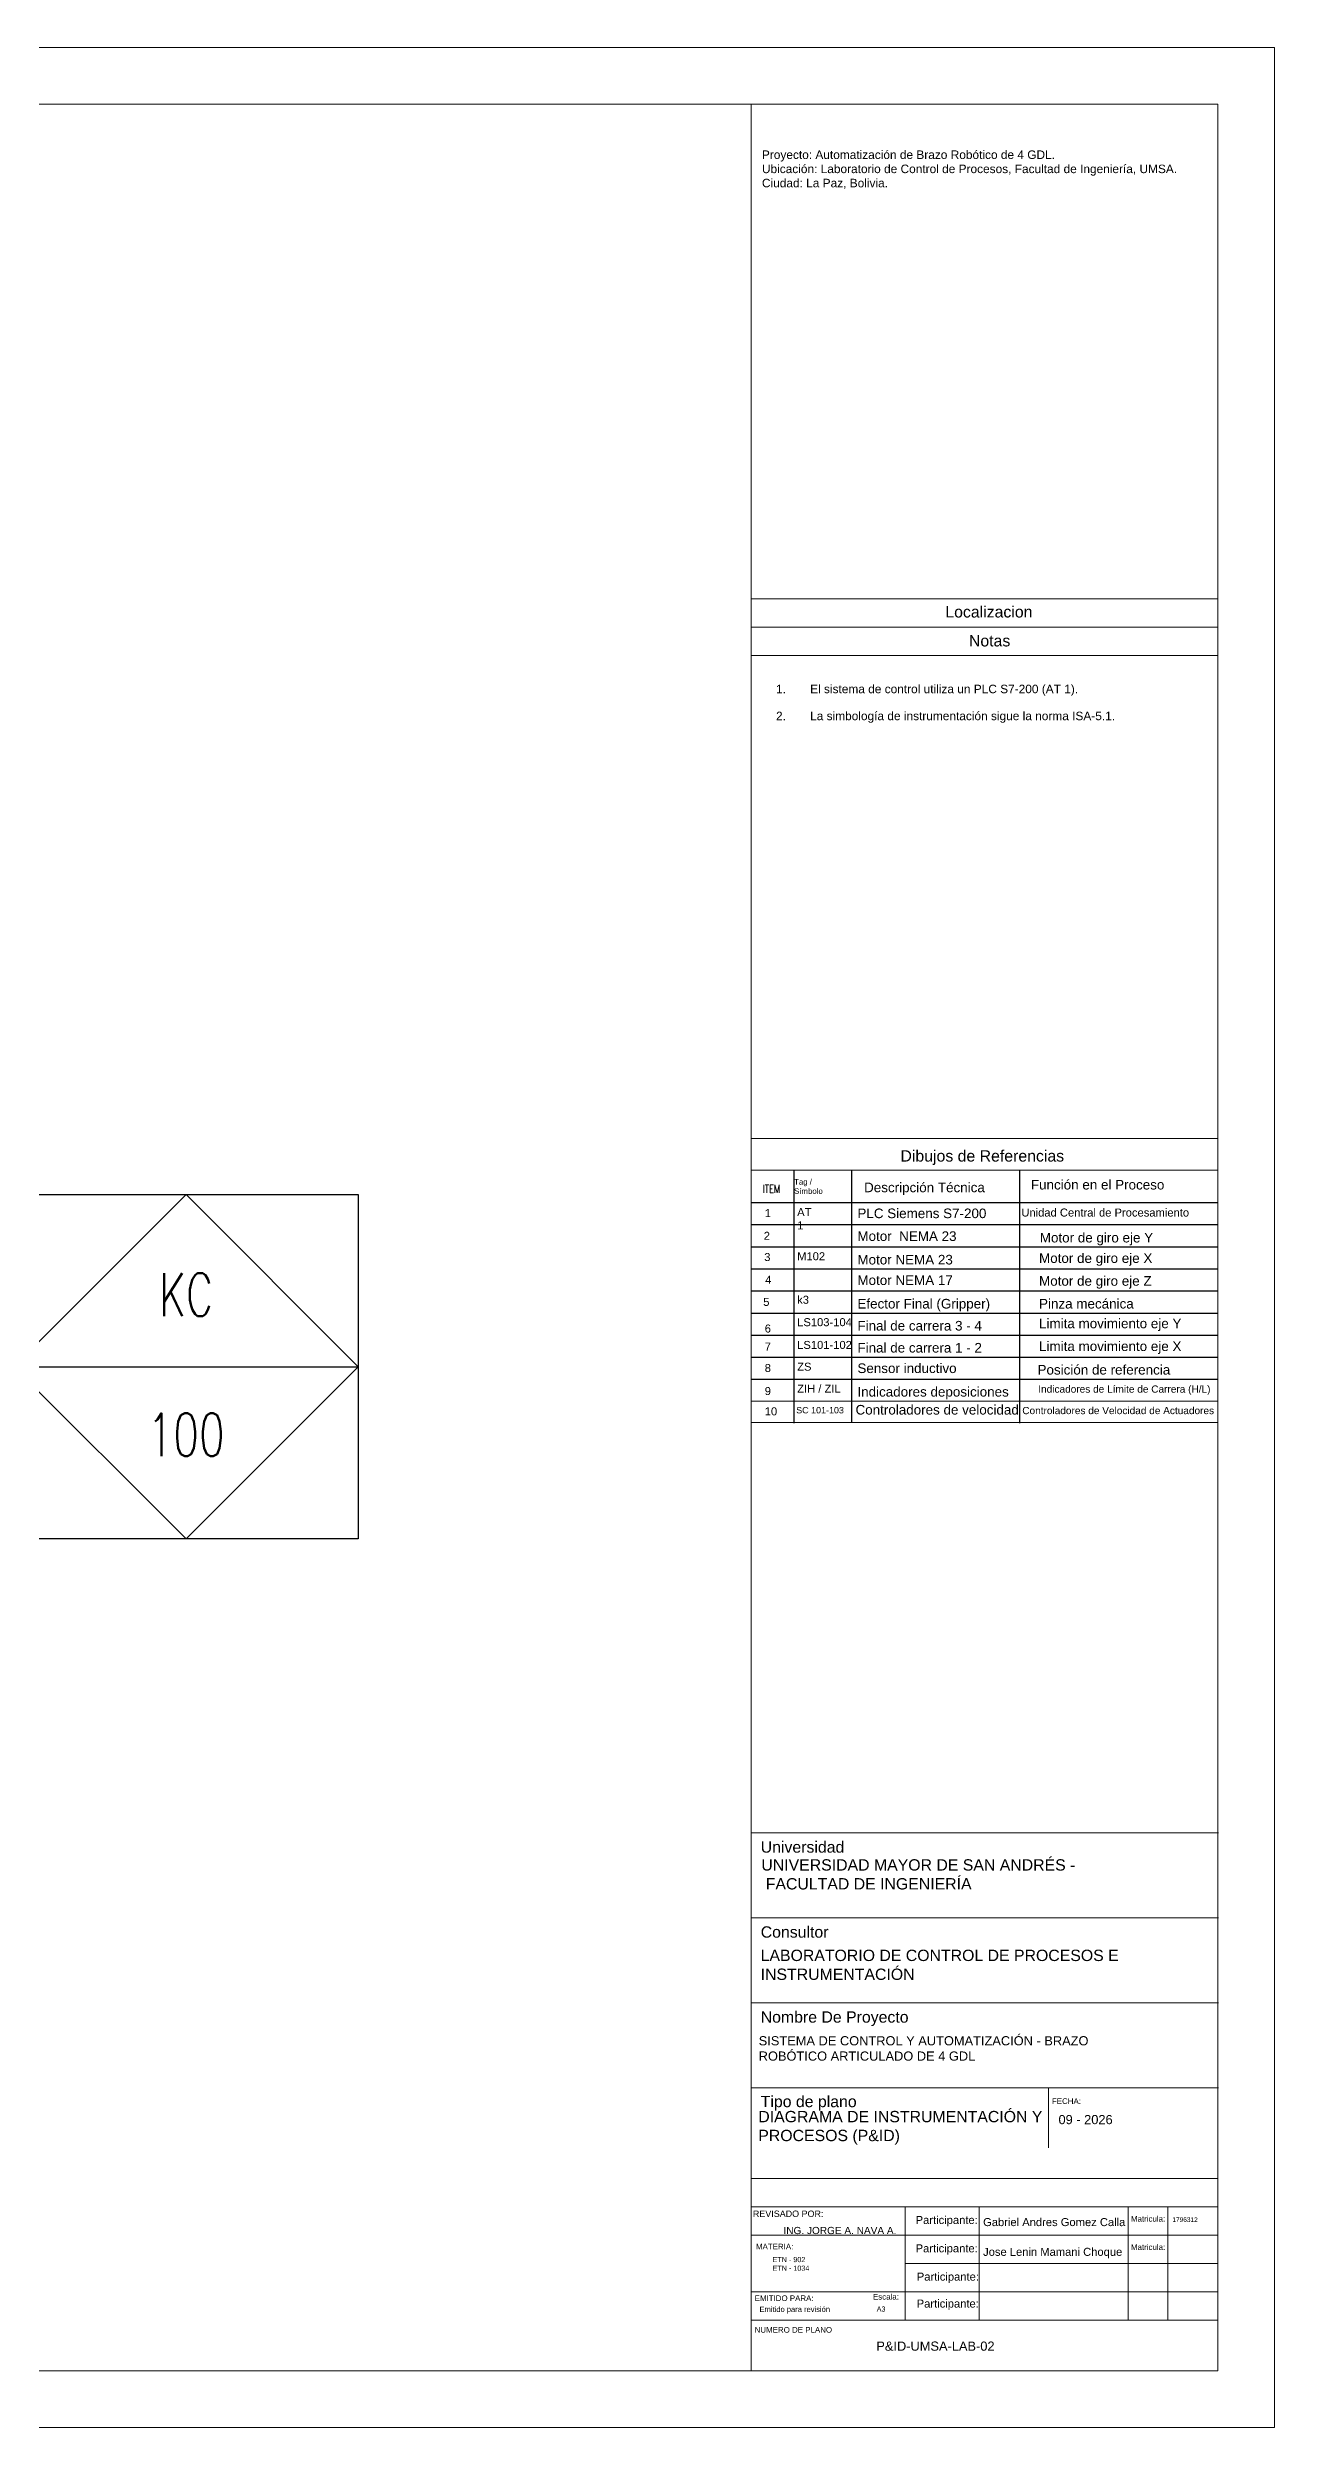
# Model space of a CAD drawing. Header units: millimetres. Extents: x 97 to 918, y 82 to 465.
# Drawn here: x 364 to 517.3, y 81.9 to 379.4 of the extents above; entities that cross this region are included whole.
import ezdxf
from ezdxf.enums import TextEntityAlignment as Align

# ---------------------------------------------------------------- set-up
doc = ezdxf.new("R2010")
doc.units = ezdxf.units.MM
doc.linetypes.add('HIDDEN2', pattern=[4.762499999999999, 3.175, -1.5875])
for name, color, linetype in [('00_GENE_106_TEXT', 7, 'Continuous'), ('SYMS', 7, 'Continuous'), ('TAGS', 150, 'Continuous')]:
    doc.layers.add(name, color=color, linetype=linetype)
for name, color, linetype, lineweight in [('G-ANNO-TTLB', 7, 'Continuous', 9), ('G-ANNO-TTLB-MEDM', 7, 'Continuous', 9), ('G-ANNO-TTLB-THIN', 7, 'Continuous', 9), ('Layer Principal', 7, 'HIDDEN2', 30)]:
    doc.layers.add(name, color=color, linetype=linetype, lineweight=lineweight)
doc.styles.add('Arial', font='arial.ttf', dxfattribs={"height": 0.2})
doc.styles.add('Arial_1', font='arial.ttf', dxfattribs={"height": 149.9999999999999})
doc.styles.add('Arial_2', font='arial.ttf', dxfattribs={"height": 1.5})
doc.styles.add('ROMANS-SP', font='romans.shx', dxfattribs={"width": 0.75})
doc.styles.get("Standard").update_dxf_attribs({"font": 'arial.ttf'})
doc.styles.add('WD', font='romans.shx')

# ---------------------------------------------------------------- blocks, each defined once
blk = doc.blocks.new('HIN1_INFRONT_MAIN_PLC')
for p, q in [((-0.5, -0.4999999999999999), (-0.5, 0.4999999999999999)), ((-0.5, 0.4999999999999999), (0.5, 0.4999999999999999)), ((0.5, 0.4999999999999999), (0.5, -0.4999999999999999)), ((0.5, -0.4999999999999999), (-0.5, -0.4999999999999999))]:
    blk.add_line(p, q)
at = {"ltscale": 0.1270000040531158}
blk.add_line((-0.499999999999999, 4.996003610813204e-16), (0.4999999999999996, 6.106226635438361e-16), dxfattribs=at)
at = {"ltscale": 25.4, "flags": 128}
blk.add_lwpolyline([(8.881784197001252e-16, 0.5000000000000007), (-0.4999999999999991, 4.996003610813204e-16), (8.881784197001252e-16, -0.4999999999999995), (0.5000000000000009, 4.996003610813204e-16)], close=True, dxfattribs=at)
at = {"ltscale": 3.225800102949142, "flags": 128}
for points in [[(8.881784197001252e-16, 0.5000000000000007), (-0.4999999999999991, 6.106226635438361e-16), (8.881784197001252e-16, -0.4999999999999994), (0.5000000000000009, 4.996003610813204e-16)], [(-4.440892098500626e-16, 0.5000000000000007), (-0.5000000000000004, 6.106226635438361e-16), (-4.440892098500626e-16, -0.4999999999999994), (0.4999999999999996, 6.106226635438361e-16)]]:
    blk.add_lwpolyline(points, close=True, dxfattribs=at)
at = {"style": 'WD', "width": 0.7}
for tag, p, height in [('TERM04', (0.02065836256403843, 0.5305930232272917), 0.0625), ('X2TERM04', (3.092009070657098e-17, 0.5), 0.005), ('TERM03', (0.5221958074204869, 0.01839721465491275), 0.0625), ('X4TERM01', (-0.5, 6.123031769111886e-17), 0.005), ('X1TERM03', (0.5, 0), 0.005), ('RATING1', (0.5484762488875914, -0.1676866087055547), 0.125), ('DESC1', (0.5484762488875914, -0.3266175330899541), 0.125), ('DESC2', (0.5484762488875914, -0.5165467916914208), 0.125), ('X8TERM02', (-9.18454765366783e-17, -0.5), 0.005), ('TERM02', (0.02330941303556608, -0.580856660364391), 0.0625), ('DESC3', (0.5484762488875914, -0.6974853665971752), 0.125), ('WDTAGALT', (0.5484762488875914, -0.8716324899584702), 0.125)]:
    blk.add_attdef(tag, p, '', height=height, dxfattribs=at)
for tag, height, p in [('INST', 0.125, (-0.5816119288957351, 0.4155867616551996)), ('LOC', 0.125, (-0.5816119288957351, 0.2540446073947829)), ('TERM01', 0.0625, (-0.5242461673038221, 0.01839721465491279))]:
    blk.add_attdef(tag, text='', height=height, dxfattribs=at).set_placement(p, align=Align.RIGHT)
blk.add_attdef('XREF', text='', height=0.0625, rotation=0.0625, dxfattribs=at).set_placement((0.6296586102201018, 0.3766878929810583), align=Align.TOP_CENTER)
for tag, p in [('TAG1_PART1', (8.971879277064223e-18, 0.1469631010192862)), ('TAG1_PART2', (-4.819057554839918e-17, -0.2601934019471974))]:
    blk.add_attdef(tag, text='', height=0.125, dxfattribs=at).set_placement(p, align=Align.CENTER)
at = {"style": 'WD', "width": 0.7, "flags": 1}
for tag, p in [('WDTYPE', (-0.5767335501514401, -0.169690750172327)), ('CAT', (-0.5870668834847734, -0.2531464346371024)), ('MFG', (-0.5859002168181069, -0.2796259252686957)), ('FAMILY', (-0.5789002168181068, -0.2227440544015868)), ('ASSYCODE', (-0.5662335501514402, -0.3061054199559701))]:
    blk.add_attdef(tag, text='', height=0.01, dxfattribs=at).set_placement(p, align=Align.CENTER)

msp = doc.modelspace()

# ---------------------------------------------------------------- linework, layer by layer
for points in [[(457.2037779091729, 239.0560541664605), (457.2037779091729, 207.4206756598232)], [(464.4420125306228, 239.095296162123), (464.4420125306228, 207.5294815483817)], [(485.4079166767319, 238.9656473387555), (485.4079166767319, 207.4206756598232)], [(451.9431301989016, 234.9968005083815), (510.2505454665652, 234.9968005083815)], [(451.9431301989016, 232.2345745387356), (510.2505454665652, 232.2345745387356)], [(451.9431301989016, 229.4723485690897), (510.2505454665652, 229.4723485690897)], [(451.9431301989016, 226.710122599444), (510.2505454665652, 226.710122599444)], [(451.9431301989016, 223.9478966297981), (510.2505454665652, 223.9478966297981)], [(451.9431301989016, 221.1856706601523), (510.2505454665652, 221.1856706601523)], [(451.9431301989016, 218.4234446905064), (510.2505454665652, 218.4234446905064)], [(451.9431301989016, 215.6612187208605), (510.2505454665652, 215.6612187208605)], [(451.9431301989016, 212.8989927512148), (510.2505454665652, 212.8989927512148)]]:
    msp.add_lwpolyline(points)
at = {"layer": 'G-ANNO-TTLB'}
for p, q in [((451.8870818697651, 310.4399150542492), (510.1944971374296, 310.4399150542491)), ((451.8870818697651, 306.8985997085495), (510.1944971374296, 306.8985997085493)), ((510.1944971374296, 210.1539781092241), (451.8870818697651, 210.1539781092242)), ((510.1944971374296, 207.5098935080659), (451.8870818697651, 207.509893508066)), ((510.2879499367286, 145.5934165910703), (451.9805346690641, 145.5934165910703)), ((510.2879499367286, 134.9694705539708), (451.9805346690641, 134.9694705539708)), ((510.2879499367286, 124.3455245168715), (451.9805346690641, 124.3455245168715)), ((489.040057862529, 124.3455245168715), (489.040057862529, 116.8202294072593)), ((510.1944971374296, 112.986720956281), (451.8870818697651, 112.986720956281)), ((510.1944971374296, 109.444220956281), (451.8870818697651, 109.444220956281)), ((471.1308529315902, 109.444220956281), (471.1308529315902, 95.27895957348109)), ((480.3599774122595, 109.444220956281), (480.3599774122595, 95.27895957348109)), ((498.9907724201803, 109.444220956281), (498.9907724201803, 95.278959573481)), ((503.9570739476985, 109.444220956281), (503.9570739476986, 95.27895957348099)), ((451.8870818697651, 105.9029056105812), (510.1944971374296, 105.9029056105809)), ((471.0932305428341, 102.3615902648812), (510.1944971374296, 102.361590264881)), ((451.8870818697651, 98.82027491918117), (510.1944971374296, 98.82027491918096)), ((451.8870818697651, 95.27895957348109), (510.1944971374296, 95.27895957348096)), ((104.3597585202288, 88.97181826401976), (510.1944971374296, 88.97181826401851))]:
    msp.add_line(p, q, dxfattribs=at)
at = {"layer": 'G-ANNO-TTLB-MEDM'}
for p, q in [((104.3597585202288, 372.277045920006), (510.1944971374296, 372.277045920006)), ((451.8870818697651, 372.277045920006), (451.8870818697651, 88.97181826401862)), ((510.1944971374296, 372.277045920006), (510.1944971374296, 88.97181826401851)), ((451.8870818697651, 303.3572843628496), (510.1944971374296, 303.3572843628496)), ((451.8870818697651, 243.0190358019613), (510.1944971374296, 243.0190358019613))]:
    msp.add_line(p, q, dxfattribs=at)
at = {"layer": 'G-ANNO-TTLB-THIN'}
for p, q in [((517.2771278288292, 379.3596766114057), (97.27712782882918, 379.3596766114057)), ((517.2771278288292, 81.88918757262013), (517.2771278288292, 379.3596766114057)), ((451.8870818697651, 239.0560541664605), (510.1944971374296, 239.0560541664605)), ((451.9805346690641, 156.2173626281698), (510.2879499367286, 156.2173626281698)), ((97.27712782882918, 81.88918757262013), (517.2771278288292, 81.88918757262013))]:
    msp.add_line(p, q, dxfattribs=at)

# ---------------------------------------------------------------- block references
at = {"layer": 'SYMS'}
ref = msp.add_blockref('HIN1_INFRONT_MAIN_PLC', (381.255271156286, 214.4760254196307), dxfattribs=dict(at, xscale=43.00579642960898, yscale=43.00579642960898, zscale=43.00579642960898))
ref.add_attrib('TAG1_PART1', 'KC', dxfattribs={"layer": 'TAGS', "color": 0, "height": 5.375724553701122, "style": 'WD', "width": 0.7}).set_placement((381.255271156286, 220.7962906247291), align=Align.CENTER)
ref.add_attrib('TAG1_PART2', '100', dxfattribs={"layer": 'TAGS', "color": 0, "height": 5.375724553701122, "style": 'WD', "width": 0.7}).set_placement((381.255271156286, 203.2862009431622), align=Align.CENTER)

# ---------------------------------------------------------------- texts
at = {"insert": (421.3750515134657, 192.5097801215157), "char_height": 0.005, "width": 0.0791367667121419, "attachment_point": 1}
msp.add_mtext('OTROS DISPOSITIVOS', dxfattribs=at)
at = {"attachment_point": 1}
for s, width, gutter_width, heights, insert, char_height in [('{\\H0.55565x;UNIVERSIDAD MAYOR DE SAN ANDRÉS -\\P FACULTAD DE INGENIERÍA}', 87.04951878862298, 19.57718540291166, [8.742221648320276], (453.1568803801906, 152.9072321600701), 2.549249510061063), ('{\\H0.55565x;LABORATORIO DE CONTROL DE PROCESOS E \\PINSTRUMENTACIÓN}', 79.49751135466462, 19.57718540291166, [8.128364717568923], (453.0694840608066, 141.6006224522575), 2.549249510061063), ('SISTEMA DE CONTROL Y AUTOMATIZACIÓN - BRAZO ROBÓTICO ARTICULADO DE 4 GDL', 49.51192529265455, 8.80844839894038, [5.962226012835613], (452.8281564390395, 130.7899710899289), 1.146994948623067), ('{\\H1.23497x;DIAGRAMA DE INSTRUMENTACIÓN Y PROCESOS (P&ID)}', 40.2423799642235, 8.80844839894038, [5.165778151078922], (452.7752937688824, 121.4487194493278), 1.146994948623067), ('09 - 2026', 13.34645942438546, 0.7082630691399656, [2.127514085960994], (490.2941399816596, 120.938951356505), 1.146994948623067), ('Gabriel Andres Gomez Calla', 19.7195092680593, 0.7082630691399656, [3.15261098048892], (480.8706607087961, 108.0513874965956), 1), ('ING. JORGE A. NAVA A.', 19.7195092680593, 0.7082630691399656, [3.15261098048892], (455.9227806657045, 106.9525868036258), 0.9), ('Jose Lenin Mamani Choque', 19.7195092680593, 0.7082630691399656, [3.15261098048892], (480.8706607087961, 104.3338327855831), 1), ('ETN - 902\\PETN - 1034', 13.34645942438546, 0.7082630691399656, [2.127514085960994], (454.5489438135901, 103.1901779301537), 0.6452312941461315), ('Emitido para revisión ', 19.7195092680593, 0.7082630691399656, [3.15261098048892], (452.9272713094624, 96.99288333082745), 0.6758705155157491), ('A3', 13.34645942438546, 0.7082630691399656, [2.127514085960994], (467.5682608200614, 97.00527632911886), 0.6452312941461315), ('^IP&ID-UMSA-LAB-02', 13.34645942438546, 0.7082630691399656, [2.127514085960994], (467.5243437570662, 92.62183606633715), 1.146994948623067)]:
    msp.add_mtext_dynamic_manual_height_columns(s, width=width, gutter_width=gutter_width, heights=heights, dxfattribs=dict(at, insert=insert, char_height=char_height))
at = {"insert": (504.5257431304748, 108.1474284116107), "char_height": 0.5830724155649141, "attachment_point": 1}
msp.add_mtext_dynamic_manual_height_columns('1796312', width=19.7195092680593, gutter_width=0.7082630691399656, heights=[3.15261098048892], dxfattribs=at).dxf.set("width", 19.65523174039532)
at = {"layer": '00_GENE_106_TEXT', "style": 'ROMANS-SP', "width": 0.75}
msp.add_text('ITEM', height=1.01407276670345, rotation=359.9973225657805, dxfattribs=at).set_placement((453.3270094952941, 236.1920456809602))
at = {"layer": 'G-ANNO-TTLB', "attachment_point": 1}
for s, insert, char_height, width, style in [('Proyecto: Automatización de Brazo Robótico de 4 GDL.\\PUbicación: Laboratorio de Control de Procesos, Facultad de Ingeniería, UMSA.\\PCiudad: La Paz, Bolivia.', (453.2308541929715, 366.5026780958851), 1.062394603709948, 53.99831724283299, 'Arial_2'), ('Localizacion', (476.1507717976383, 309.5407571559709), 1.416526138279931, 13.57055501686339, 'Arial'), ('Notas', (479.1022368060703, 305.923339421725), 1.416526138279931, 6.416203836424953, 'Arial'), ('1.', (454.9900180854706, 299.7212051615734), 1.062394603709948, 5.167657335581783, 'Arial_2'), ('El sistema de control utiliza un PLC S7-200 (AT 1).', (459.2532453198719, 299.7212051615734), 1.062394603709948, 53.99831724283299, 'Arial_2'), ('2.', (454.9900180854706, 296.3481022947942), 1.062394603709948, 5.167657335581783, 'Arial_2'), ('La simbología de instrumentación sigue la norma ISA-5.1. ', (459.2532453198719, 296.3481022947942), 1.062394603709948, 56.66700379426638, 'Arial_2'), ('Dibujos de Referencias', (470.5410220677618, 241.5327318736562), 1.416526138279931, 25.49447365092746, 'Arial'), ('Universidad', (453.0782791270976, 155.1455646760373), 1.416526138279931, 7.665376264755474, 'Arial'), ('Consultor', (453.0782791270976, 144.521618638938), 1.416526138279931, 10.5044045109612, 'Arial'), ('Nombre De Proyecto', (453.0782791270976, 133.8976726018385), 1.416526138279931, 22.82578709949408, 'Arial'), ('Tipo de plano', (453.0782791270976, 123.3347094810614), 1.416526138279931, 22.82578709949408, 'Arial'), ('FECHA:', (489.4738056932438, 123.0283175185577), 0.7082630691399656, 4.258542369308596, 'Arial_1'), ('REVISADO POR:', (452.0994974913729, 108.9939162546743), 0.8, 9.823037731871828, 'Arial_1'), ('Participante:', (472.4419629227532, 108.3163102423793), 1, 3.633956155143335, 'Arial_1'), ('Matricula:', (499.3456336772169, 108.3163102423792), 0.7082630691399656, 5.16703140809443, 'Arial_1'), ('MATERIA:', (452.4829157104591, 104.8424478393041), 0.7082630691399656, 4.258542369308596, 'Arial_1'), ('Participante:', (472.4419629227532, 104.7749948966794), 1, 4.088200674536252, 'Arial_1'), ('Matricula:', (499.3456336772169, 104.7749948966792), 0.7082630691399656, 5.16703140809443, 'Arial_1'), ('Participante:', (472.5860043845951, 101.2336795509793), 1, 3.747517284991565, 'Arial_1'), ('EMITIDO PARA:', (452.3208297004799, 98.38839675729243), 0.7082630691399656, 8.687426433389538, 'Arial_1'), ('Escala:', (467.1070075352027, 98.5776930417042), 0.7082630691399656, 3.974639544688022, 'Arial_1'), ('Participante:', (472.5732289380658, 97.86687277392976), 1, 3.747517284991565, 'Arial_1'), ('NUMERO DE PLANO', (452.3208297004803, 94.43587157075821), 0.7082630691399656, 11.35611298482292, 'Arial_1')]:
    msp.add_mtext(s, dxfattribs=dict(at, insert=insert, char_height=char_height, width=width, style=style))
at = {"layer": 'Layer Principal', "attachment_point": 1}
for s, width, heights, insert, char_height in [('Tag / \\PSímbolo', 3.679952748119831, [2.798736163000727], (457.2497418569401, 237.9394029220566), 0.7), ('Función en el Proceso', 17.98554393462837, [0.3744755975802558], (486.8466579468259, 237.8244467942727), 1.2), ('1', 3.271736129187047, [-1.004092769440655], (453.581795479171, 234.1721713459119), 1), ('AT 1', 2.713439874351025, [1.24122959691201], (457.6339457314461, 234.3039123308845), 1), ('AT 1', 2.713439874351025, [1.24122959691201], (457.6339457314461, 234.3039123308845), 1), ('{\\H0.48x;PLC Siemens S7-200}', 19.18574511921179, [-1.240927694406548], (465.1636993719603, 234.2435355205948), 2.5), ('Unidad Central de Procesamiento', 25.49213073545707, [1.422216077399511], (485.6516180844728, 234.2435355205948), 1), ('2', 0.3061624635010958, [-1.004092769440655], (453.4557285830379, 231.3355356650427), 1), ('{\\H0.48x;Motor  NEMA 23}', 19.18574511921179, [-1.226193724420191], (465.1636993719603, 231.3962150633488), 2.5), ('{\\H0.48x;Motor de giro eje Y}', 19.18574511921179, [-1.552796725784447], (487.9586431940288, 231.2063936995323), 2.5), ('3', 1.54281868878752, [-1.021828103683493], (453.5157604385167, 228.683897963725), 1), ('M102', 2.713439874351025, [1.24122959691201], (457.6339457314461, 228.7820029524155), 1), ('{\\H0.48x;Motor NEMA 23}', 19.18574511921179, [1.226193724420191], (465.1636993719603, 228.4539823388882), 2.5), ('{\\H0.48x;Motor de giro eje X}', 19.18574511921179, [-1.552796725784447], (487.8636644594935, 228.6438037027046), 2.5), ('k3', 2.713439874351025, [1.24122959691201], (457.6339457314461, 223.3413805649616), 1), ('{\\H0.48x;Motor NEMA 17}', 19.18574511921179, [-1.224556616643929], (465.1636993719603, 225.891392342061), 2.5), ('{\\H0.48x;Motor de giro eje Z}', 19.18574511921179, [-1.552796725784447], (487.8636644594935, 225.7964832454586), 2.5), ('5', 1.668885584920645, [-1.017053206002728], (453.3896935423836, 223.0750955948606), 1), ('LS103-104', 5.120717283338308, [1.583195558182044], (457.6339457314461, 220.5383808803745), 1), ('{\\H0.48x;Efector Final (Gripper)}', 19.18574511921179, [-1.573260572987722], (465.1636993719603, 222.9491596176003), 2.5), ('{\\H0.48x;Final de carrera 3 - 4}', 19.18574511921179, [-1.226193724420191], (465.1636993719603, 220.1967514275684), 2.5), ('{\\H0.48x;Pinza mecánica }', 19.18574511921179, [-1.226193724420191], (487.8636644594935, 222.9491596176003), 2.5), ('{\\H0.48x;Limita movimiento eje Y}', 19.18574511921179, [-1.552796725784447], (487.8636644594935, 220.4814818879872), 2.5), ('6', 1.722914255224168, [-1.021145975443383], (453.581795479171, 219.7451319694519), 1), ('7', 3.271736129187047, [-1], (453.581795479171, 217.4915202232078), 1), ('LS101-102', 4.976640829816461, [1.21319960001026], (457.6339457314461, 217.6961392001249), 1), ('{\\H0.48x;Final de carrera 1 - 2}', 19.18574511921179, [-1.224556616643929], (465.1636993719603, 217.4443400669247), 2.5), ('{\\H0.48x;Limita movimiento eje X}', 19.18574511921179, [-1.552796725784447], (487.8636644594935, 217.6341614307407), 2.5), ('8', 3.271736129187047, [-1.021145975443383], (453.581795479171, 214.8118525245227), 1), ('ZS', 3.715971862897277, [1.24122959691201], (457.6339457314461, 214.977229506243), 1), ('{\\H0.48x;Sensor inductivo}', 19.18574511921179, [-1.240927694406548], (465.1636993719603, 214.881750070097), 2.5), ('{\\H0.48x;Posición de referencia }', 19.18574511921179, [-1.240109140518417], (487.673706990422, 214.6919287062806), 2.5), ('9', 3.271736129187047, [-1.021145975443383], (453.581795479171, 211.9303688490763), 1), ('ZIH / ZIL', 5.38364812810596, [1.446482328843988], (457.6339457314461, 212.2302898154594), 1), ('{\\H0.48x;Indicadores deposiciones }', 19.18574511921179, [-1.533151432469304], (465.1636993719603, 211.9395205162486), 2.5), ('Indicadores de Límite de Carrera (H/L)', 26.16059442362621, [1.240194923508311], (487.7686857249573, 212.1293418800651), 0.9), ('10', 3.271736129187047, [-1.021145975443383], (453.581795479171, 209.3950746500923), 1), ('SC 101-103', 7.353069909935584, [1.763901797947231], (457.5106216392414, 209.4369965849824), 0.8), ('{\\H0.48x;Controladores de velocidad }', 20.85233772785523, [3.036070216737457], (464.9279194451096, 209.6930690613171), 2.5), ('^IControladores de Velocidad de Actuadores', 28.92091941335093, [1.664555961373167], (482.1678738836936, 209.4437226296977), 0.9)]:
    msp.add_mtext_dynamic_manual_height_columns(s, width=width, gutter_width=12.5, heights=heights, dxfattribs=dict(at, insert=insert, char_height=char_height))
for s, insert, char_height in [('Descripción Técnica', (465.9963832162321, 237.4825139739551), 1.2), ('4', (453.6418273346499, 225.8500652830116), 1)]:
    msp.add_mtext(s, dxfattribs=dict(at, insert=insert, char_height=char_height))

doc.saveas('drawing.dxf')
